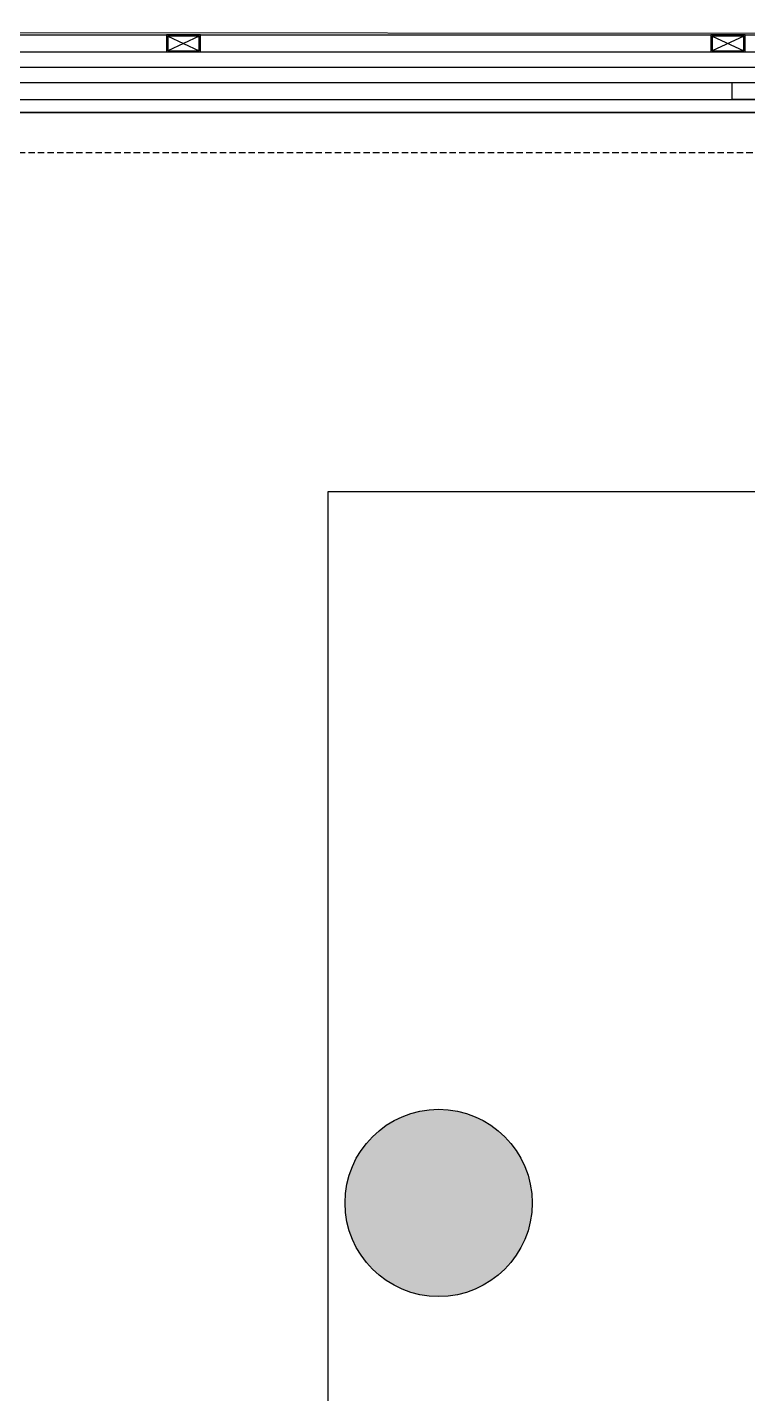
# Model space of a CAD drawing. Header units: millimetres. Extents: x 2562 to 7288, y 778 to 5635.
# Drawn here: x 5736.3 to 5820.9, y 1648.6 to 1809.2 of the extents above; entities that cross this region are included whole.
import ezdxf

# ---------------------------------------------------------------- set-up
doc = ezdxf.new("R2010")
doc.units = ezdxf.units.MM
doc.linetypes.add('HIDDEN', pattern=[0.375, 0.25, -0.125])
for name, color, linetype in [('0-gnl-knst-metal', 3, 'Continuous'), ('0-gnl-mevcut', 253, 'Continuous'), ('0-gnl-ust', 191, 'HIDDEN'), ('1-gnl-ahsap', 33, 'Continuous'), ('1-gnl-seramik', 71, 'Continuous'), ('2-tef-sabit', 251, 'Continuous'), ('4-dsm-gorunus', 241, 'Continuous')]:
    doc.layers.add(name, color=color, linetype=linetype)

# ---------------------------------------------------------------- blocks, each defined once
blk = doc.blocks.new('20x40 kutu profil')
for points in [[(1, -2), (-1, -2), (-1, 2), (1, 2)], [(0.85, -1.85), (-0.85, -1.85), (-0.85, 1.85), (0.85, 1.85)]]:
    blk.add_lwpolyline(points, close=True)
at = {"color": 251}
for points in [[(-0.85, 1.85), (0.85, -1.85)], [(-0.85, -1.85), (0.85, 1.85)]]:
    blk.add_lwpolyline(points, dxfattribs=at)

msp = doc.modelspace()

# ---------------------------------------------------------------- hatches: boundary and pattern name
h = msp.add_hatch(color=256)
h.dxf.hatch_style = 1
edge = h.paths.add_edge_path()
edge.add_arc((5784.59, 1671.04), 11, 0, 360)

# ---------------------------------------------------------------- linework, layer by layer
at = {"color": 1, "ltscale": 3}
msp.add_lwpolyline([(5644.8, 2189.91), (5525.37, 2188.11), (5525.37, 1932.57), (5430.8, 1932.57), (5430.8, 1804.47), (6026.8, 1804.47), (6025, 1368.27)], dxfattribs=at)
at = {"layer": '0-gnl-knst-metal', "color": 252}
for p, q in [((5434.6, 1808.27), (6027.6, 1808.27)), ((5062.03, 1802.67, 6.7), (6025, 1802.67))]:
    msp.add_line(p, q, dxfattribs=at)
msp.add_lwpolyline([(5436.6, 1806.27), (6028.6, 1806.27), (6028.6, 1794.47)], dxfattribs=at)
at = {"layer": '0-gnl-mevcut'}
msp.add_circle((5784.59, 1671.04), 11, dxfattribs=at)
msp.add_circle((5784.59, 1671.04), 11, dxfattribs=at)
at = {"layer": '0-gnl-ust', "ltscale": 3}
for p, q in [((5736.57, 1808.27, -0.01), (5824.57, 1808.27, -0.01)), ((5729.2, 1800.67), (5819.1, 1800.67))]:
    msp.add_line(p, q, dxfattribs=at)
msp.add_lwpolyline([(5427, 1802.67), (5427, 1794.47), (6016.8, 1794.47), (6016.8, 1370.07)], dxfattribs=at)
at = {"layer": '1-gnl-ahsap'}
for p, q in [((5058.43, 1806.27, 6.7), (6025, 1806.27)), ((5060.23, 1804.47, 6.7), (6026.8, 1804.47)), ((5430.8, 1804.47), (6026.8, 1804.47)), ((5429, 1802.67), (6025, 1802.67))]:
    msp.add_line(p, q, dxfattribs=at)
msp.add_lwpolyline([(5819.1, 1802.67), (5827.1, 1802.67), (5827.1, 1800.67), (5819.1, 1800.67)], close=True, dxfattribs=at)
at = {"layer": '1-gnl-seramik'}
for p, q in [((5060.43, 1800.67, 6.7), (6023, 1800.67)), ((5060.43, 1799.17, 6.7), (6023, 1799.17))]:
    msp.add_line(p, q, dxfattribs=at)
at = {"layer": '2-tef-sabit', "ltscale": 7}
msp.add_lwpolyline([(6019.4, 1799.17), (6019.4, 1799.17), (5060.43, 1799.17)], dxfattribs=at)
msp.add_lwpolyline([(5882.8, 1754.62), (5882.8, 1424.6), (5771.59, 1424.6), (5771.59, 1754.62)], close=True, dxfattribs=at)
at = {"layer": '4-dsm-gorunus', "ltscale": 3}
for p, q in [((6023, 1808.27), (5063.11, 1809.05)), ((5427, 1800.67), (6023, 1800.67))]:
    msp.add_line(p, q, dxfattribs=at)

# ---------------------------------------------------------------- block references
at = {"layer": '0-gnl-knst-metal', "xscale": -1, "rotation": 90}
for p in [(5754.6, 1807.27), (5818.6, 1807.27)]:
    msp.add_blockref('20x40 kutu profil', p, dxfattribs=at)

doc.saveas('drawing.dxf')
